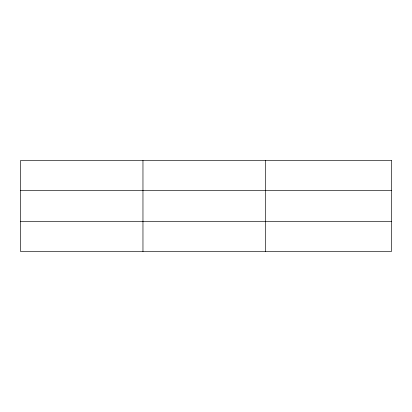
<?xml version="1.0" encoding="UTF-8"?>
<svg xmlns="http://www.w3.org/2000/svg" width="412" height="412" viewBox="0 0 412 412"><rect width="100%" height="100%" fill="white"/><g stroke="black" fill="none" stroke-linecap="round" stroke-linejoin="round"><path stroke-width="0.62" d="M142.964 251.547L142.964 160.453M265.328 251.547L265.328 160.453M20.6 190.514L391.4 190.514M20.6 221.486L391.4 221.486M391.4 160.453L391.4 251.547L20.6 251.547L20.6 160.453L391.4 160.453"/></g></svg>
